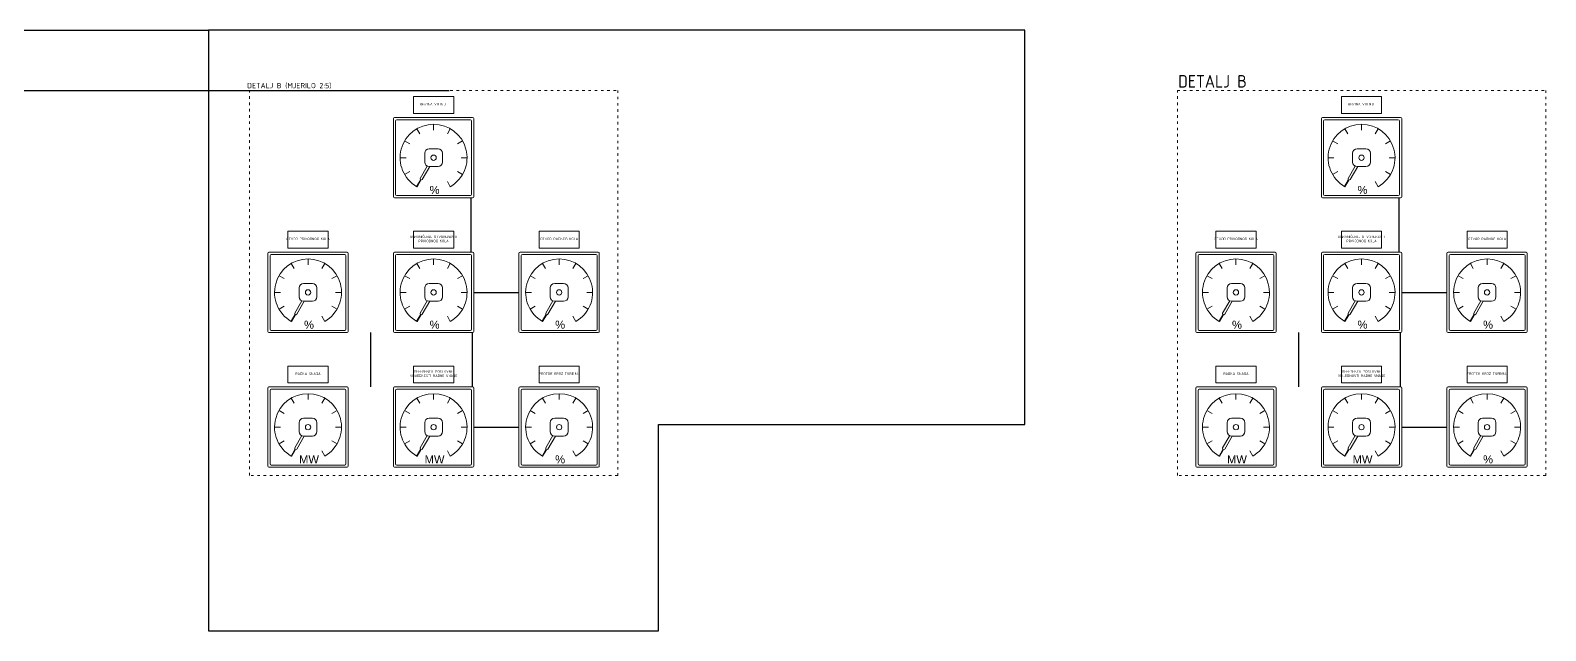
# Model space of a CAD drawing. Header units: millimetres. Extents: x 40929 to 57897, y 13592 to 43737.
# Drawn here: x 50656 to 57897, y 13617 to 16487 of the extents above; entities that cross this region are included whole.
import ezdxf
from ezdxf.enums import TextEntityAlignment as Align

# ---------------------------------------------------------------- set-up
doc = ezdxf.new("R2010")
doc.units = ezdxf.units.MM
doc.linetypes.add('ACAD_ISO03W100', pattern=[30, 12, -18])
doc.layers.add('! NO PLOT !', color=7, linetype='Continuous', true_color=0xff75dd, plot=False)
doc.layers.add('000-PI-Oprema', color=30, linetype='Continuous', lineweight=5)
doc.layers.add('000-PI_TEXT', color=7, linetype='Continuous')
doc.styles.add('PI0', font='isocpeur.ttf', dxfattribs={"width": 0.9})
doc.styles.get("Standard").update_dxf_attribs({"font": 'arial.ttf'})

# ---------------------------------------------------------------- blocks, each defined once
blk = doc.blocks.new('*U327')
at = {"layer": '000-PI-Oprema'}
blk.add_line((7.1, -12.3), (-7.1, 12.3), dxfattribs=at)
blk = doc.blocks.new('*U328')
at = {"layer": '000-PI-Oprema', "color": 0, "linetype": 'ByBlock', "lineweight": -2, "transparency": 16777216}
for p, rotation in [((-108451, 250624.8), 150), ((-108577.3, 250551.9), 210), ((-108523.9, 250605.3), 180), ((-108378.1, 250605.3), 120), ((-108324.7, 250551.9), 90.00000000000001), ((-108596.8, 250479), 240), ((-108305.2, 250479), 60.00000000000001), ((-108577.3, 250406.1), 269.9999999999999), ((-108324.7, 250406.1), 30.00000000000003), ((-108523.9, 250352.7), 299.9999999999998)]:
    blk.add_blockref('*U327', p, dxfattribs=dict(at, rotation=rotation))
blk.add_blockref('*U327', (-108378.1, 250352.7), dxfattribs=at)
blk = doc.blocks.new('*U329')
at = {"layer": '000-PI-Oprema'}
blk.add_line((7.1, -12.3), (-7.1, 12.3), dxfattribs=at)
blk = doc.blocks.new('*U330')
at = {"layer": '000-PI-Oprema', "color": 0, "linetype": 'ByBlock', "lineweight": -2, "transparency": 16777216}
for p, rotation in [((-108451, 250624.8), 150), ((-108577.3, 250551.9), 210), ((-108523.9, 250605.3), 180), ((-108378.1, 250605.3), 120), ((-108324.7, 250551.9), 90.00000000000001), ((-108596.8, 250479), 240), ((-108305.2, 250479), 60.00000000000001), ((-108577.3, 250406.1), 269.9999999999999), ((-108324.7, 250406.1), 30.00000000000003), ((-108523.9, 250352.7), 299.9999999999998)]:
    blk.add_blockref('*U329', p, dxfattribs=dict(at, rotation=rotation))
blk.add_blockref('*U329', (-108378.1, 250352.7), dxfattribs=at)
blk = doc.blocks.new('*U325')
at = {"layer": '000-PI-Oprema'}
blk.add_line((7.1, -12.3), (-7.1, 12.3), dxfattribs=at)
blk = doc.blocks.new('*U326')
at = {"layer": '000-PI-Oprema', "color": 0, "linetype": 'ByBlock', "lineweight": -2, "transparency": 16777216}
for p, rotation in [((-108451, 250624.8), 150), ((-108577.3, 250551.9), 210), ((-108523.9, 250605.3), 180), ((-108378.1, 250605.3), 120), ((-108324.7, 250551.9), 90.00000000000001), ((-108596.8, 250479), 240), ((-108305.2, 250479), 60.00000000000001), ((-108577.3, 250406.1), 269.9999999999999), ((-108324.7, 250406.1), 30.00000000000003), ((-108523.9, 250352.7), 299.9999999999998)]:
    blk.add_blockref('*U325', p, dxfattribs=dict(at, rotation=rotation))
blk.add_blockref('*U325', (-108378.1, 250352.7), dxfattribs=at)
blk = doc.blocks.new('*U317')
at = {"layer": '000-PI-Oprema'}
blk.add_line((7.1, -12.3), (-7.1, 12.3), dxfattribs=at)
blk = doc.blocks.new('*U318')
at = {"layer": '000-PI-Oprema', "color": 0, "linetype": 'ByBlock', "lineweight": -2, "transparency": 16777216}
for p, rotation in [((-108451, 250624.8), 150), ((-108577.3, 250551.9), 210), ((-108523.9, 250605.3), 180), ((-108378.1, 250605.3), 120), ((-108324.7, 250551.9), 90.00000000000001), ((-108596.8, 250479), 240), ((-108305.2, 250479), 60.00000000000001), ((-108577.3, 250406.1), 269.9999999999999), ((-108324.7, 250406.1), 30.00000000000003), ((-108523.9, 250352.7), 299.9999999999998)]:
    blk.add_blockref('*U317', p, dxfattribs=dict(at, rotation=rotation))
blk.add_blockref('*U317', (-108378.1, 250352.7), dxfattribs=at)
blk = doc.blocks.new('*U319')
at = {"layer": '000-PI-Oprema'}
blk.add_line((7.1, -12.3), (-7.1, 12.3), dxfattribs=at)
blk = doc.blocks.new('*U320')
at = {"layer": '000-PI-Oprema', "color": 0, "linetype": 'ByBlock', "lineweight": -2, "transparency": 16777216}
for p, rotation in [((-108451, 250624.8), 150), ((-108577.3, 250551.9), 210), ((-108523.9, 250605.3), 180), ((-108378.1, 250605.3), 120), ((-108324.7, 250551.9), 90.00000000000001), ((-108596.8, 250479), 240), ((-108305.2, 250479), 60.00000000000001), ((-108577.3, 250406.1), 269.9999999999999), ((-108324.7, 250406.1), 30.00000000000003), ((-108523.9, 250352.7), 299.9999999999998)]:
    blk.add_blockref('*U319', p, dxfattribs=dict(at, rotation=rotation))
blk.add_blockref('*U319', (-108378.1, 250352.7), dxfattribs=at)
blk = doc.blocks.new('*U321')
at = {"layer": '000-PI-Oprema'}
blk.add_line((7.1, -12.3), (-7.1, 12.3), dxfattribs=at)
blk = doc.blocks.new('*U322')
at = {"layer": '000-PI-Oprema', "color": 0, "linetype": 'ByBlock', "lineweight": -2, "transparency": 16777216}
for p, rotation in [((-108451, 250624.8), 150), ((-108577.3, 250551.9), 210), ((-108523.9, 250605.3), 180), ((-108378.1, 250605.3), 120), ((-108324.7, 250551.9), 90.00000000000001), ((-108596.8, 250479), 240), ((-108305.2, 250479), 60.00000000000001), ((-108577.3, 250406.1), 269.9999999999999), ((-108324.7, 250406.1), 30.00000000000003), ((-108523.9, 250352.7), 299.9999999999998)]:
    blk.add_blockref('*U321', p, dxfattribs=dict(at, rotation=rotation))
blk.add_blockref('*U321', (-108378.1, 250352.7), dxfattribs=at)
blk = doc.blocks.new('*U323')
at = {"layer": '000-PI-Oprema'}
blk.add_line((7.1, -12.3), (-7.1, 12.3), dxfattribs=at)
blk = doc.blocks.new('*U324')
at = {"layer": '000-PI-Oprema', "color": 0, "linetype": 'ByBlock', "lineweight": -2, "transparency": 16777216}
for p, rotation in [((-108451, 250624.8), 150), ((-108577.3, 250551.9), 210), ((-108523.9, 250605.3), 180), ((-108378.1, 250605.3), 120), ((-108324.7, 250551.9), 90.00000000000001), ((-108596.8, 250479), 240), ((-108305.2, 250479), 60.00000000000001), ((-108577.3, 250406.1), 269.9999999999999), ((-108324.7, 250406.1), 30.00000000000003), ((-108523.9, 250352.7), 299.9999999999998)]:
    blk.add_blockref('*U323', p, dxfattribs=dict(at, rotation=rotation))
blk.add_blockref('*U323', (-108378.1, 250352.7), dxfattribs=at)
blk = doc.blocks.new('*U401')
at = {"layer": '000-PI-Oprema'}
blk.add_line((7.1, -12.3), (-7.1, 12.3), dxfattribs=at)
blk = doc.blocks.new('*U402')
at = {"layer": '000-PI-Oprema', "color": 0, "linetype": 'ByBlock', "lineweight": -2, "transparency": 16777216}
for p, rotation in [((-108451, 250624.8), 150), ((-108577.3, 250551.9), 210), ((-108523.9, 250605.3), 180), ((-108378.1, 250605.3), 120), ((-108324.7, 250551.9), 90.00000000000001), ((-108596.8, 250479), 240), ((-108305.2, 250479), 60.00000000000001), ((-108577.3, 250406.1), 269.9999999999999), ((-108324.7, 250406.1), 30.00000000000003), ((-108523.9, 250352.7), 299.9999999999998)]:
    blk.add_blockref('*U401', p, dxfattribs=dict(at, rotation=rotation))
blk.add_blockref('*U401', (-108378.1, 250352.7), dxfattribs=at)
blk = doc.blocks.new('*U403')
at = {"layer": '000-PI-Oprema'}
blk.add_line((7.1, -12.3), (-7.1, 12.3), dxfattribs=at)
blk = doc.blocks.new('*U404')
at = {"layer": '000-PI-Oprema', "color": 0, "linetype": 'ByBlock', "lineweight": -2, "transparency": 16777216}
for p, rotation in [((-108451, 250624.8), 150), ((-108577.3, 250551.9), 210), ((-108523.9, 250605.3), 180), ((-108378.1, 250605.3), 120), ((-108324.7, 250551.9), 90.00000000000001), ((-108596.8, 250479), 240), ((-108305.2, 250479), 60.00000000000001), ((-108577.3, 250406.1), 269.9999999999999), ((-108324.7, 250406.1), 30.00000000000003), ((-108523.9, 250352.7), 299.9999999999998)]:
    blk.add_blockref('*U403', p, dxfattribs=dict(at, rotation=rotation))
blk.add_blockref('*U403', (-108378.1, 250352.7), dxfattribs=at)
blk = doc.blocks.new('*U399')
at = {"layer": '000-PI-Oprema'}
blk.add_line((7.1, -12.3), (-7.1, 12.3), dxfattribs=at)
blk = doc.blocks.new('*U400')
at = {"layer": '000-PI-Oprema', "color": 0, "linetype": 'ByBlock', "lineweight": -2, "transparency": 16777216}
for p, rotation in [((-108451, 250624.8), 150), ((-108577.3, 250551.9), 210), ((-108523.9, 250605.3), 180), ((-108378.1, 250605.3), 120), ((-108324.7, 250551.9), 90.00000000000001), ((-108596.8, 250479), 240), ((-108305.2, 250479), 60.00000000000001), ((-108577.3, 250406.1), 269.9999999999999), ((-108324.7, 250406.1), 30.00000000000003), ((-108523.9, 250352.7), 299.9999999999998)]:
    blk.add_blockref('*U399', p, dxfattribs=dict(at, rotation=rotation))
blk.add_blockref('*U399', (-108378.1, 250352.7), dxfattribs=at)
blk = doc.blocks.new('*U390')
at = {"layer": '000-PI-Oprema'}
blk.add_line((7.1, -12.3), (-7.1, 12.3), dxfattribs=at)
blk = doc.blocks.new('*U392')
at = {"layer": '000-PI-Oprema', "color": 0, "linetype": 'ByBlock', "lineweight": -2, "transparency": 16777216}
for p, rotation in [((-108451, 250624.8), 150), ((-108577.3, 250551.9), 210), ((-108523.9, 250605.3), 180), ((-108378.1, 250605.3), 120), ((-108324.7, 250551.9), 90.00000000000001), ((-108596.8, 250479), 240), ((-108305.2, 250479), 60.00000000000001), ((-108577.3, 250406.1), 269.9999999999999), ((-108324.7, 250406.1), 30.00000000000003), ((-108523.9, 250352.7), 299.9999999999998)]:
    blk.add_blockref('*U390', p, dxfattribs=dict(at, rotation=rotation))
blk.add_blockref('*U390', (-108378.1, 250352.7), dxfattribs=at)
blk = doc.blocks.new('*U393')
at = {"layer": '000-PI-Oprema'}
blk.add_line((7.1, -12.3), (-7.1, 12.3), dxfattribs=at)
blk = doc.blocks.new('*U394')
at = {"layer": '000-PI-Oprema', "color": 0, "linetype": 'ByBlock', "lineweight": -2, "transparency": 16777216}
for p, rotation in [((-108451, 250624.8), 150), ((-108577.3, 250551.9), 210), ((-108523.9, 250605.3), 180), ((-108378.1, 250605.3), 120), ((-108324.7, 250551.9), 90.00000000000001), ((-108596.8, 250479), 240), ((-108305.2, 250479), 60.00000000000001), ((-108577.3, 250406.1), 269.9999999999999), ((-108324.7, 250406.1), 30.00000000000003), ((-108523.9, 250352.7), 299.9999999999998)]:
    blk.add_blockref('*U393', p, dxfattribs=dict(at, rotation=rotation))
blk.add_blockref('*U393', (-108378.1, 250352.7), dxfattribs=at)
blk = doc.blocks.new('*U395')
at = {"layer": '000-PI-Oprema'}
blk.add_line((7.1, -12.3), (-7.1, 12.3), dxfattribs=at)
blk = doc.blocks.new('*U396')
at = {"layer": '000-PI-Oprema', "color": 0, "linetype": 'ByBlock', "lineweight": -2, "transparency": 16777216}
for p, rotation in [((-108451, 250624.8), 150), ((-108577.3, 250551.9), 210), ((-108523.9, 250605.3), 180), ((-108378.1, 250605.3), 120), ((-108324.7, 250551.9), 90.00000000000001), ((-108596.8, 250479), 240), ((-108305.2, 250479), 60.00000000000001), ((-108577.3, 250406.1), 269.9999999999999), ((-108324.7, 250406.1), 30.00000000000003), ((-108523.9, 250352.7), 299.9999999999998)]:
    blk.add_blockref('*U395', p, dxfattribs=dict(at, rotation=rotation))
blk.add_blockref('*U395', (-108378.1, 250352.7), dxfattribs=at)
blk = doc.blocks.new('*U397')
at = {"layer": '000-PI-Oprema'}
blk.add_line((7.1, -12.3), (-7.1, 12.3), dxfattribs=at)
blk = doc.blocks.new('*U398')
at = {"layer": '000-PI-Oprema', "color": 0, "linetype": 'ByBlock', "lineweight": -2, "transparency": 16777216}
for p, rotation in [((-108451, 250624.8), 150), ((-108577.3, 250551.9), 210), ((-108523.9, 250605.3), 180), ((-108378.1, 250605.3), 120), ((-108324.7, 250551.9), 90.00000000000001), ((-108596.8, 250479), 240), ((-108305.2, 250479), 60.00000000000001), ((-108577.3, 250406.1), 269.9999999999999), ((-108324.7, 250406.1), 30.00000000000003), ((-108523.9, 250352.7), 299.9999999999998)]:
    blk.add_blockref('*U397', p, dxfattribs=dict(at, rotation=rotation))
blk.add_blockref('*U397', (-108378.1, 250352.7), dxfattribs=at)

msp = doc.modelspace()

# ---------------------------------------------------------------- linework, layer by layer
at = {"layer": '! NO PLOT !', "ltscale": 0.25}
for p, q in [((50507.931, 16487.424), (51507.931, 16487.424)), ((50324.512, 16199.78), (52657.458, 16199.78)), ((52762.813, 15426.468), (52762.813, 15686.468)), ((57197.06, 15426.468), (57197.06, 15686.468)), ((52774.931, 15234.468), (52990.932, 15234.468)), ((57209.178, 15234.468), (57425.178, 15234.468)), ((52282.888, 14782.468), (52282.888, 15042.468)), ((52769.598, 14782.468), (52769.598, 15042.468)), ((56717.134, 14782.468), (56717.134, 15042.468)), ((57203.845, 14782.468), (57203.845, 15042.468)), ((52774.931, 14590.468), (52990.932, 14590.468)), ((57209.178, 14590.468), (57425.178, 14590.468))]:
    msp.add_line(p, q, dxfattribs=at)
msp.add_lwpolyline([(51507.931, 16487.424), (51507.931, 13617.424), (53657.931, 13617.424), (53657.931, 14602.424), (55407.931, 14602.424), (55407.931, 16487.424), (51507.931, 16487.424)], dxfattribs=at)
at = {"linetype": 'ACAD_ISO03W100', "lineweight": 9}
for points in [[(51702.931, 16199.78), (53462.931, 16199.78), (53462.931, 14359.78), (51702.931, 14359.78)], [(56137.178, 16199.78), (57897.178, 16199.78), (57897.178, 14359.78), (56137.178, 14359.78)]]:
    msp.add_lwpolyline(points, close=True, dxfattribs=at)
at = {"layer": '000-PI-Oprema'}
for p, q in [((52540.431, 15857.219), (52540.431, 15899.719)), ((52561.681, 15920.969), (52604.181, 15920.969)), ((52625.431, 15857.219), (52625.431, 15899.719)), ((56974.677, 15857.219), (56974.677, 15899.719)), ((56995.927, 15920.969), (57038.427, 15920.969)), ((57059.677, 15857.219), (57059.677, 15899.719)), ((52552.937, 15837.851), (52519.273, 15779.544)), ((52564.937, 15835.969), (52529.088, 15773.878)), ((52561.681, 15835.969), (52604.181, 15835.969)), ((56987.183, 15837.851), (56953.52, 15779.544)), ((56999.183, 15835.969), (56963.335, 15773.878)), ((56995.927, 15835.969), (57038.427, 15835.969)), ((52519.823, 15771.429), (52501.949, 15740.471)), ((52503.912, 15739.338), (52501.949, 15740.471)), ((52521.786, 15770.296), (52503.912, 15739.338)), ((52519.273, 15779.544), (52519.823, 15771.429)), ((52529.088, 15773.878), (52521.786, 15770.296)), ((56954.069, 15771.429), (56936.196, 15740.471)), ((56938.159, 15739.338), (56936.196, 15740.471)), ((56956.032, 15770.296), (56938.159, 15739.338)), ((56953.52, 15779.544), (56954.069, 15771.429)), ((56963.335, 15773.878), (56956.032, 15770.296)), ((51940.43, 15213.219), (51940.43, 15255.719)), ((51961.681, 15276.969), (52004.181, 15276.969)), ((52025.431, 15213.219), (52025.431, 15255.719)), ((52540.431, 15213.219), (52540.431, 15255.719)), ((52561.681, 15276.969), (52604.181, 15276.969)), ((52625.431, 15213.219), (52625.431, 15255.719)), ((53140.431, 15213.219), (53140.431, 15255.719)), ((53161.681, 15276.969), (53204.181, 15276.969)), ((53225.431, 15213.219), (53225.431, 15255.719)), ((56374.677, 15213.219), (56374.677, 15255.719)), ((56395.927, 15276.969), (56438.427, 15276.969)), ((56459.677, 15213.219), (56459.677, 15255.719)), ((56974.677, 15213.219), (56974.677, 15255.719)), ((56995.927, 15276.969), (57038.427, 15276.969)), ((57059.677, 15213.219), (57059.677, 15255.719)), ((57574.677, 15213.219), (57574.677, 15255.719)), ((57595.927, 15276.969), (57638.427, 15276.969)), ((57659.677, 15213.219), (57659.677, 15255.719)), ((51952.937, 15193.851), (51919.273, 15135.544)), ((51919.273, 15135.544), (51919.823, 15127.429)), ((51964.937, 15191.969), (51929.088, 15129.878)), ((51961.681, 15191.969), (52004.181, 15191.969)), ((52552.937, 15193.851), (52519.273, 15135.544)), ((52519.273, 15135.544), (52519.823, 15127.429)), ((52564.937, 15191.969), (52529.088, 15129.878)), ((52561.681, 15191.969), (52604.181, 15191.969)), ((53152.937, 15193.851), (53119.273, 15135.544)), ((53119.273, 15135.544), (53119.823, 15127.429)), ((53164.937, 15191.969), (53129.088, 15129.878)), ((53161.681, 15191.969), (53204.181, 15191.969)), ((56387.183, 15193.851), (56353.52, 15135.544)), ((56353.52, 15135.544), (56354.069, 15127.429)), ((56399.183, 15191.969), (56363.335, 15129.878)), ((56395.927, 15191.969), (56438.427, 15191.969)), ((56987.183, 15193.851), (56953.52, 15135.544)), ((56953.52, 15135.544), (56954.069, 15127.429)), ((56999.183, 15191.969), (56963.335, 15129.878)), ((56995.927, 15191.969), (57038.427, 15191.969)), ((57587.183, 15193.851), (57553.52, 15135.544)), ((57553.52, 15135.544), (57554.069, 15127.429)), ((57599.183, 15191.969), (57563.335, 15129.878)), ((57595.927, 15191.969), (57638.427, 15191.969)), ((51919.823, 15127.429), (51901.949, 15096.471)), ((51903.912, 15095.338), (51901.949, 15096.471)), ((51921.786, 15126.296), (51903.912, 15095.338)), ((51929.088, 15129.878), (51921.786, 15126.296)), ((52519.823, 15127.429), (52501.949, 15096.471)), ((52503.912, 15095.338), (52501.949, 15096.471)), ((52521.786, 15126.296), (52503.912, 15095.338)), ((52529.088, 15129.878), (52521.786, 15126.296)), ((53119.823, 15127.429), (53101.949, 15096.471)), ((53103.912, 15095.338), (53101.949, 15096.471)), ((53121.786, 15126.296), (53103.912, 15095.338)), ((53129.088, 15129.878), (53121.786, 15126.296)), ((56354.069, 15127.429), (56336.196, 15096.471)), ((56338.159, 15095.338), (56336.196, 15096.471)), ((56356.032, 15126.296), (56338.159, 15095.338)), ((56363.335, 15129.878), (56356.032, 15126.296)), ((56954.069, 15127.429), (56936.196, 15096.471)), ((56938.159, 15095.338), (56936.196, 15096.471)), ((56956.032, 15126.296), (56938.159, 15095.338)), ((56963.335, 15129.878), (56956.032, 15126.296)), ((57554.069, 15127.429), (57536.196, 15096.471)), ((57538.159, 15095.338), (57536.196, 15096.471)), ((57556.032, 15126.296), (57538.159, 15095.338)), ((57563.335, 15129.878), (57556.032, 15126.296)), ((51961.681, 14632.969), (52004.181, 14632.969)), ((52561.681, 14632.969), (52604.181, 14632.969)), ((53161.681, 14632.969), (53204.181, 14632.969)), ((56395.927, 14632.969), (56438.427, 14632.969)), ((56995.927, 14632.969), (57038.427, 14632.969)), ((57595.927, 14632.969), (57638.427, 14632.969)), ((51940.43, 14569.219), (51940.43, 14611.719)), ((52025.431, 14569.219), (52025.431, 14611.719)), ((52540.431, 14569.219), (52540.431, 14611.719)), ((52625.431, 14569.219), (52625.431, 14611.719)), ((53140.431, 14569.219), (53140.431, 14611.719)), ((53225.431, 14569.219), (53225.431, 14611.719)), ((56374.677, 14569.219), (56374.677, 14611.719)), ((56459.677, 14569.219), (56459.677, 14611.719)), ((56974.677, 14569.219), (56974.677, 14611.719)), ((57059.677, 14569.219), (57059.677, 14611.719)), ((57574.677, 14569.219), (57574.677, 14611.719)), ((57659.677, 14569.219), (57659.677, 14611.719)), ((51919.823, 14483.429), (51901.949, 14452.471)), ((51952.937, 14549.851), (51919.273, 14491.544)), ((51919.273, 14491.544), (51919.823, 14483.429)), ((51929.088, 14485.878), (51921.786, 14482.296)), ((51964.937, 14547.969), (51929.088, 14485.878)), ((51961.681, 14547.969), (52004.181, 14547.969)), ((52519.823, 14483.429), (52501.949, 14452.471)), ((52552.937, 14549.851), (52519.273, 14491.544)), ((52519.273, 14491.544), (52519.823, 14483.429)), ((52529.088, 14485.878), (52521.786, 14482.296)), ((52564.937, 14547.969), (52529.088, 14485.878)), ((52561.681, 14547.969), (52604.181, 14547.969)), ((53119.823, 14483.429), (53101.949, 14452.471)), ((53152.937, 14549.851), (53119.273, 14491.544)), ((53119.273, 14491.544), (53119.823, 14483.429)), ((53129.088, 14485.878), (53121.786, 14482.296)), ((53164.937, 14547.969), (53129.088, 14485.878)), ((53161.681, 14547.969), (53204.181, 14547.969)), ((56354.069, 14483.429), (56336.196, 14452.471)), ((56387.183, 14549.851), (56353.52, 14491.544)), ((56353.52, 14491.544), (56354.069, 14483.429)), ((56363.335, 14485.878), (56356.032, 14482.296)), ((56399.183, 14547.969), (56363.335, 14485.878)), ((56395.927, 14547.969), (56438.427, 14547.969)), ((56954.069, 14483.429), (56936.196, 14452.471)), ((56987.183, 14549.851), (56953.52, 14491.544)), ((56953.52, 14491.544), (56954.069, 14483.429)), ((56963.335, 14485.878), (56956.032, 14482.296)), ((56999.183, 14547.969), (56963.335, 14485.878)), ((56995.927, 14547.969), (57038.427, 14547.969)), ((57554.069, 14483.429), (57536.196, 14452.471)), ((57587.183, 14549.851), (57553.52, 14491.544)), ((57553.52, 14491.544), (57554.069, 14483.429)), ((57563.335, 14485.878), (57556.032, 14482.296)), ((57599.183, 14547.969), (57563.335, 14485.878)), ((57595.927, 14547.969), (57638.427, 14547.969)), ((51903.912, 14451.338), (51901.949, 14452.471)), ((51921.786, 14482.296), (51903.912, 14451.338)), ((52503.912, 14451.338), (52501.949, 14452.471)), ((52521.786, 14482.296), (52503.912, 14451.338)), ((53103.912, 14451.338), (53101.949, 14452.471)), ((53121.786, 14482.296), (53103.912, 14451.338)), ((56338.159, 14451.338), (56336.196, 14452.471)), ((56356.032, 14482.296), (56338.159, 14451.338)), ((56938.159, 14451.338), (56936.196, 14452.471)), ((56956.032, 14482.296), (56938.159, 14451.338)), ((57538.159, 14451.338), (57536.196, 14452.471)), ((57556.032, 14482.296), (57538.159, 14451.338))]:
    msp.add_line(p, q, dxfattribs=at)
for points in [[(52486.931, 16170.468), (52678.931, 16170.468), (52678.931, 16090.468), (52486.931, 16090.468)], [(56921.178, 16170.468), (57113.178, 16170.468), (57113.178, 16090.468), (56921.178, 16090.468)], [(51886.931, 15526.468), (52078.931, 15526.468), (52078.931, 15446.468), (51886.931, 15446.468)], [(52486.931, 15526.468), (52678.931, 15526.468), (52678.931, 15446.468), (52486.931, 15446.468)], [(53086.932, 15526.468), (53278.932, 15526.468), (53278.932, 15446.468), (53086.932, 15446.468)], [(56321.178, 15526.468), (56513.178, 15526.468), (56513.178, 15446.468), (56321.178, 15446.468)], [(56921.178, 15526.468), (57113.178, 15526.468), (57113.178, 15446.468), (56921.178, 15446.468)], [(57521.178, 15526.468), (57713.178, 15526.468), (57713.178, 15446.468), (57521.178, 15446.468)], [(51886.931, 14882.468), (52078.931, 14882.468), (52078.931, 14802.468), (51886.931, 14802.468)], [(52486.931, 14882.468), (52678.931, 14882.468), (52678.931, 14802.468), (52486.931, 14802.468)], [(53086.932, 14882.468), (53278.932, 14882.468), (53278.932, 14802.468), (53086.932, 14802.468)], [(56321.178, 14882.468), (56513.178, 14882.468), (56513.178, 14802.468), (56321.178, 14802.468)], [(56921.178, 14882.468), (57113.178, 14882.468), (57113.178, 14802.468), (56921.178, 14802.468)], [(57521.178, 14882.468), (57713.178, 14882.468), (57713.178, 14802.468), (57521.178, 14802.468)]]:
    msp.add_lwpolyline(points, close=True, dxfattribs=at)
for points in [[(52396.265, 15686.468), (52769.598, 15686.468, 0.41421356), (52774.931, 15691.801), (52774.931, 16065.135, 0.41421356), (52769.598, 16070.468), (52396.265, 16070.468, 0.41421356), (52390.931, 16065.135), (52390.931, 15691.801, 0.41421356)], [(52407.263, 15697.135), (52758.598, 15697.135, 0.41421356), (52764.265, 15702.801), (52764.265, 16054.136, 0.41421356), (52758.598, 16059.803), (52407.263, 16059.803, 0.41421356), (52401.597, 16054.136), (52401.597, 15702.801, 0.41421356)], [(56830.511, 15686.468), (57203.845, 15686.468, 0.41421356), (57209.178, 15691.801), (57209.178, 16065.135, 0.41421356), (57203.845, 16070.468), (56830.511, 16070.468, 0.41421356), (56825.178, 16065.135), (56825.178, 15691.801, 0.41421356)], [(56841.51, 15697.135), (57192.845, 15697.135, 0.41421356), (57198.511, 15702.801), (57198.511, 16054.136, 0.41421356), (57192.845, 16059.803), (56841.51, 16059.803, 0.41421356), (56835.843, 16054.136), (56835.843, 15702.801, 0.41421356)], [(51796.265, 15042.468), (52169.598, 15042.468, 0.41421356), (52174.931, 15047.801), (52174.931, 15421.135, 0.41421356), (52169.598, 15426.468), (51796.265, 15426.468, 0.41421356), (51790.931, 15421.135), (51790.931, 15047.801, 0.41421356)], [(52396.265, 15042.468), (52769.598, 15042.468, 0.41421356), (52774.931, 15047.801), (52774.931, 15421.135, 0.41421356), (52769.598, 15426.468), (52396.265, 15426.468, 0.41421356), (52390.931, 15421.135), (52390.931, 15047.801, 0.41421356)], [(52996.265, 15042.468), (53369.598, 15042.468, 0.41421356), (53374.932, 15047.801), (53374.932, 15421.135, 0.41421356), (53369.598, 15426.468), (52996.265, 15426.468, 0.41421356), (52990.932, 15421.135), (52990.932, 15047.801, 0.41421356)], [(56230.511, 15042.468), (56603.844, 15042.468, 0.41421356), (56609.178, 15047.801), (56609.178, 15421.135, 0.41421356), (56603.844, 15426.468), (56230.511, 15426.468, 0.41421356), (56225.178, 15421.135), (56225.178, 15047.801, 0.41421356)], [(56830.511, 15042.468), (57203.845, 15042.468, 0.41421356), (57209.178, 15047.801), (57209.178, 15421.135, 0.41421356), (57203.845, 15426.468), (56830.511, 15426.468, 0.41421356), (56825.178, 15421.135), (56825.178, 15047.801, 0.41421356)], [(57430.511, 15042.468), (57803.845, 15042.468, 0.41421356), (57809.178, 15047.801), (57809.178, 15421.135, 0.41421356), (57803.845, 15426.468), (57430.511, 15426.468, 0.41421356), (57425.178, 15421.135), (57425.178, 15047.801, 0.41421356)], [(51807.263, 15053.135), (52158.598, 15053.135, 0.41421356), (52164.265, 15058.801), (52164.265, 15410.136, 0.41421356), (52158.598, 15415.803), (51807.263, 15415.803, 0.41421356), (51801.597, 15410.136), (51801.597, 15058.801, 0.41421356)], [(52407.263, 15053.135), (52758.598, 15053.135, 0.41421356), (52764.265, 15058.801), (52764.265, 15410.136, 0.41421356), (52758.598, 15415.803), (52407.263, 15415.803, 0.41421356), (52401.597, 15410.136), (52401.597, 15058.801, 0.41421356)], [(53007.264, 15053.135), (53358.598, 15053.135, 0.41421356), (53364.265, 15058.801), (53364.265, 15410.136, 0.41421356), (53358.598, 15415.803), (53007.264, 15415.803, 0.41421356), (53001.597, 15410.136), (53001.597, 15058.801, 0.41421356)], [(56241.51, 15053.135), (56592.844, 15053.135, 0.41421356), (56598.511, 15058.801), (56598.511, 15410.136, 0.41421356), (56592.844, 15415.803), (56241.51, 15415.803, 0.41421356), (56235.843, 15410.136), (56235.843, 15058.801, 0.41421356)], [(56841.51, 15053.135), (57192.845, 15053.135, 0.41421356), (57198.511, 15058.801), (57198.511, 15410.136, 0.41421356), (57192.845, 15415.803), (56841.51, 15415.803, 0.41421356), (56835.843, 15410.136), (56835.843, 15058.801, 0.41421356)], [(57441.51, 15053.135), (57792.845, 15053.135, 0.41421356), (57798.511, 15058.801), (57798.511, 15410.136, 0.41421356), (57792.845, 15415.803), (57441.51, 15415.803, 0.41421356), (57435.843, 15410.136), (57435.843, 15058.801, 0.41421356)], [(51796.265, 14398.468), (52169.598, 14398.468, 0.41421356), (52174.931, 14403.801), (52174.931, 14777.135, 0.41421356), (52169.598, 14782.468), (51796.265, 14782.468, 0.41421356), (51790.931, 14777.135), (51790.931, 14403.801, 0.41421356)], [(52396.265, 14398.468), (52769.598, 14398.468, 0.41421356), (52774.931, 14403.801), (52774.931, 14777.135, 0.41421356), (52769.598, 14782.468), (52396.265, 14782.468, 0.41421356), (52390.931, 14777.135), (52390.931, 14403.801, 0.41421356)], [(52996.265, 14398.468), (53369.598, 14398.468, 0.41421356), (53374.932, 14403.801), (53374.932, 14777.135, 0.41421356), (53369.598, 14782.468), (52996.265, 14782.468, 0.41421356), (52990.932, 14777.135), (52990.932, 14403.801, 0.41421356)], [(56230.511, 14398.468), (56603.844, 14398.468, 0.41421356), (56609.178, 14403.801), (56609.178, 14777.135, 0.41421356), (56603.844, 14782.468), (56230.511, 14782.468, 0.41421356), (56225.178, 14777.135), (56225.178, 14403.801, 0.41421356)], [(56830.511, 14398.468), (57203.845, 14398.468, 0.41421356), (57209.178, 14403.801), (57209.178, 14777.135, 0.41421356), (57203.845, 14782.468), (56830.511, 14782.468, 0.41421356), (56825.178, 14777.135), (56825.178, 14403.801, 0.41421356)], [(57430.511, 14398.468), (57803.845, 14398.468, 0.41421356), (57809.178, 14403.801), (57809.178, 14777.135, 0.41421356), (57803.845, 14782.468), (57430.511, 14782.468, 0.41421356), (57425.178, 14777.135), (57425.178, 14403.801, 0.41421356)], [(51807.263, 14409.135), (52158.598, 14409.135, 0.41421356), (52164.265, 14414.801), (52164.265, 14766.136, 0.41421356), (52158.598, 14771.803), (51807.263, 14771.803, 0.41421356), (51801.597, 14766.136), (51801.597, 14414.801, 0.41421356)], [(52407.263, 14409.135), (52758.598, 14409.135, 0.41421356), (52764.265, 14414.801), (52764.265, 14766.136, 0.41421356), (52758.598, 14771.803), (52407.263, 14771.803, 0.41421356), (52401.597, 14766.136), (52401.597, 14414.801, 0.41421356)], [(53007.264, 14409.135), (53358.598, 14409.135, 0.41421356), (53364.265, 14414.801), (53364.265, 14766.136, 0.41421356), (53358.598, 14771.803), (53007.264, 14771.803, 0.41421356), (53001.597, 14766.136), (53001.597, 14414.801, 0.41421356)], [(56241.51, 14409.135), (56592.844, 14409.135, 0.41421356), (56598.511, 14414.801), (56598.511, 14766.136, 0.41421356), (56592.844, 14771.803), (56241.51, 14771.803, 0.41421356), (56235.843, 14766.136), (56235.843, 14414.801, 0.41421356)], [(56841.51, 14409.135), (57192.845, 14409.135, 0.41421356), (57198.511, 14414.801), (57198.511, 14766.136, 0.41421356), (57192.845, 14771.803), (56841.51, 14771.803, 0.41421356), (56835.843, 14766.136), (56835.843, 14414.801, 0.41421356)], [(57441.51, 14409.135), (57792.845, 14409.135, 0.41421356), (57798.511, 14414.801), (57798.511, 14766.136, 0.41421356), (57792.845, 14771.803), (57441.51, 14771.803, 0.41421356), (57435.843, 14766.136), (57435.843, 14414.801, 0.41421356)]]:
    msp.add_lwpolyline(points, format="xyb", close=True, dxfattribs=at)
for centre in [(52582.931, 15878.469), (57017.177, 15878.469), (51982.931, 15234.469), (52582.931, 15234.469), (53182.931, 15234.469), (56417.177, 15234.469), (57017.177, 15234.469), (57617.177, 15234.469), (51982.931, 14590.469), (52582.931, 14590.469), (53182.931, 14590.469), (56417.177, 14590.469), (57017.177, 14590.469), (57617.177, 14590.469)]:
    msp.add_circle(centre, 12.75, dxfattribs=at)
at = {"layer": '000-PI-Oprema', "ltscale": 0.01}
for centre in [(52582.931, 15878.469), (57017.177, 15878.469), (51982.931, 15234.469), (52582.931, 15234.469), (53182.931, 15234.469), (56417.177, 15234.469), (57017.177, 15234.469), (57617.177, 15234.469), (51982.931, 14590.469), (52582.931, 14590.469), (53182.931, 14590.469), (56417.177, 14590.469), (57017.177, 14590.469), (57617.177, 14590.469)]:
    msp.add_arc(centre, 160, 300, 240, dxfattribs=at)
at = {"layer": '000-PI-Oprema'}
for centre, start, end in [((52561.681, 15899.719), 90, 180), ((52604.181, 15899.719), 0, 90), ((56995.927, 15899.719), 90, 180), ((57038.427, 15899.719), 0, 90), ((52561.681, 15857.219), 180, 270), ((52604.181, 15857.219), 270, 0), ((56995.927, 15857.219), 180, 270), ((57038.427, 15857.219), 270, 0), ((51961.681, 15255.719), 90, 180), ((51961.681, 15213.219), 180, 270), ((52004.181, 15255.719), 0, 90), ((52004.181, 15213.219), 270, 0), ((52561.681, 15255.719), 90, 180), ((52561.681, 15213.219), 180, 270), ((52604.181, 15255.719), 0, 90), ((52604.181, 15213.219), 270, 0), ((53161.681, 15255.719), 90, 180), ((53161.681, 15213.219), 180, 270), ((53204.181, 15255.719), 0, 90), ((53204.181, 15213.219), 270, 0), ((56395.927, 15255.719), 90, 180), ((56395.927, 15213.219), 180, 270), ((56438.427, 15255.719), 0, 90), ((56438.427, 15213.219), 270, 0), ((56995.927, 15255.719), 90, 180), ((56995.927, 15213.219), 180, 270), ((57038.427, 15255.719), 0, 90), ((57038.427, 15213.219), 270, 0), ((57595.927, 15255.719), 90, 180), ((57595.927, 15213.219), 180, 270), ((57638.427, 15255.719), 0, 90), ((57638.427, 15213.219), 270, 0), ((51961.681, 14611.719), 90, 180), ((52004.181, 14611.719), 0, 90), ((52561.681, 14611.719), 90, 180), ((52604.181, 14611.719), 0, 90), ((53161.681, 14611.719), 90, 180), ((53204.181, 14611.719), 0, 90), ((56395.927, 14611.719), 90, 180), ((56438.427, 14611.719), 0, 90), ((56995.927, 14611.719), 90, 180), ((57038.427, 14611.719), 0, 90), ((57595.927, 14611.719), 90, 180), ((57638.427, 14611.719), 0, 90), ((51961.681, 14569.219), 180, 270), ((52004.181, 14569.219), 270, 0), ((52561.681, 14569.219), 180, 270), ((52604.181, 14569.219), 270, 0), ((53161.681, 14569.219), 180, 270), ((53204.181, 14569.219), 270, 0), ((56395.927, 14569.219), 180, 270), ((56438.427, 14569.219), 270, 0), ((56995.927, 14569.219), 180, 270), ((57038.427, 14569.219), 270, 0), ((57595.927, 14569.219), 180, 270), ((57638.427, 14569.219), 270, 0)]:
    msp.add_arc(centre, 21.25, start, end, dxfattribs=at)

# ---------------------------------------------------------------- block references
for name, p in [('*U324', (161033.919, -234600.534)), ('*U398', (165468.165, -234600.534)), ('*U318', (160433.919, -235244.534)), ('*U320', (161033.919, -235244.534)), ('*U322', (161633.919, -235244.534)), ('*U392', (164868.165, -235244.534)), ('*U394', (165468.165, -235244.534)), ('*U396', (166068.165, -235244.534)), ('*U328', (160433.919, -235888.534)), ('*U330', (161033.919, -235888.534)), ('*U326', (161633.919, -235888.534)), ('*U402', (164868.165, -235888.534)), ('*U404', (165468.165, -235888.534)), ('*U400', (166068.165, -235888.534))]:
    msp.add_blockref(name, p, dxfattribs=at)

# ---------------------------------------------------------------- texts
for s, p in [('%%%', (52587.669, 15724.43)), ('%%%', (57021.915, 15724.43)), ('%%%', (51987.669, 15080.43)), ('%%%', (52587.669, 15080.43)), ('%%%', (53187.669, 15080.43)), ('%%%', (56421.915, 15080.43)), ('%%%', (57021.915, 15080.43)), ('%%%', (57621.915, 15080.43)), ('MW', (51987.669, 14436.43)), ('MW', (52587.669, 14436.43)), ('%%%', (53187.669, 14436.43)), ('MW', (56421.915, 14436.43)), ('MW', (57021.915, 14436.43)), ('%%%', (57621.915, 14436.43))]:
    msp.add_text(s, height=38.2501, dxfattribs=at).set_placement(p, align=Align.MIDDLE_CENTER)
at = {"layer": '000-PI_TEXT', "linetype": 'Continuous', "attachment_point": 5, "style": 'PI0'}
for s, insert, char_height, width in [('{\\fISOCPEUR|b0|i0|c238|p34;DETALJ B (MJERILO 2:5)}', (51893.256, 16221.793), 25, 394.25373), ('{\\fISOCPEUR|b0|i0|c238|p34;DETALJ B}', (56304.949, 16243.374), 60, 490.81645), ('{\\fISOCPEUR|b0|i0|c238|p34;BRZINA VRTNJE}', (52582.931, 16134.333), 12, 232.8632), ('{\\fISOCPEUR|b0|i0|c238|p34;BRZINA VRTNJE}', (57017.178, 16134.333), 12, 232.8632), ('{\\fISOCPEUR|b0|i0|c238|p34;OGRANIČENJE OTVORENOSTI PRIVODNOG KOLA}', (52582.931, 15490.333), 12, 232.8632), ('{\\fISOCPEUR|b0|i0|c238|p34;OGRANIČENJE OTVORENOSTI PRIVODNOG KOLA}', (57017.178, 15490.333), 12, 232.8632), ('{\\fISOCPEUR|b0|i0|c238|p34;OTVOR PRIVODNOG KOLA}', (51982.931, 15490.333), 12, 232.8632), ('{\\fISOCPEUR|b0|i0|c238|p34;OTVOR RADNOG KOLA}', (53182.932, 15490.333), 12, 232.8632), ('{\\fISOCPEUR|b0|i0|c238|p34;OTVOR PRIVODNOG KOLA}', (56417.178, 15490.333), 12, 232.8632), ('{\\fISOCPEUR|b0|i0|c238|p34;OTVOR RADNOG KOLA}', (57617.178, 15490.333), 12, 232.8632), ('{\\fISOCPEUR|b0|i0|c238|p34;RADNA SNAGA}', (51982.931, 14846.333), 12, 232.8632), ('{\\fISOCPEUR|b0|i0|c238|p34;REFERENCA POSTAVNE VRIJEDNOSTI RADNE SNAGE}', (52582.931, 14846.333), 12, 232.8632), ('{\\fISOCPEUR|b0|i0|c238|p34;PROTOK KROZ TURBINU }', (53182.932, 14846.333), 12, 232.8632), ('{\\fISOCPEUR|b0|i0|c238|p34;RADNA SNAGA}', (56417.178, 14846.333), 12, 232.8632), ('{\\fISOCPEUR|b0|i0|c238|p34;REFERENCA POSTAVNE VRIJEDNOSTI RADNE SNAGE}', (57017.178, 14846.333), 12, 232.8632), ('{\\fISOCPEUR|b0|i0|c238|p34;PROTOK KROZ TURBINU }', (57617.178, 14846.333), 12, 232.8632)]:
    msp.add_mtext(s, dxfattribs=dict(at, insert=insert, char_height=char_height, width=width))

doc.saveas('drawing.dxf')
